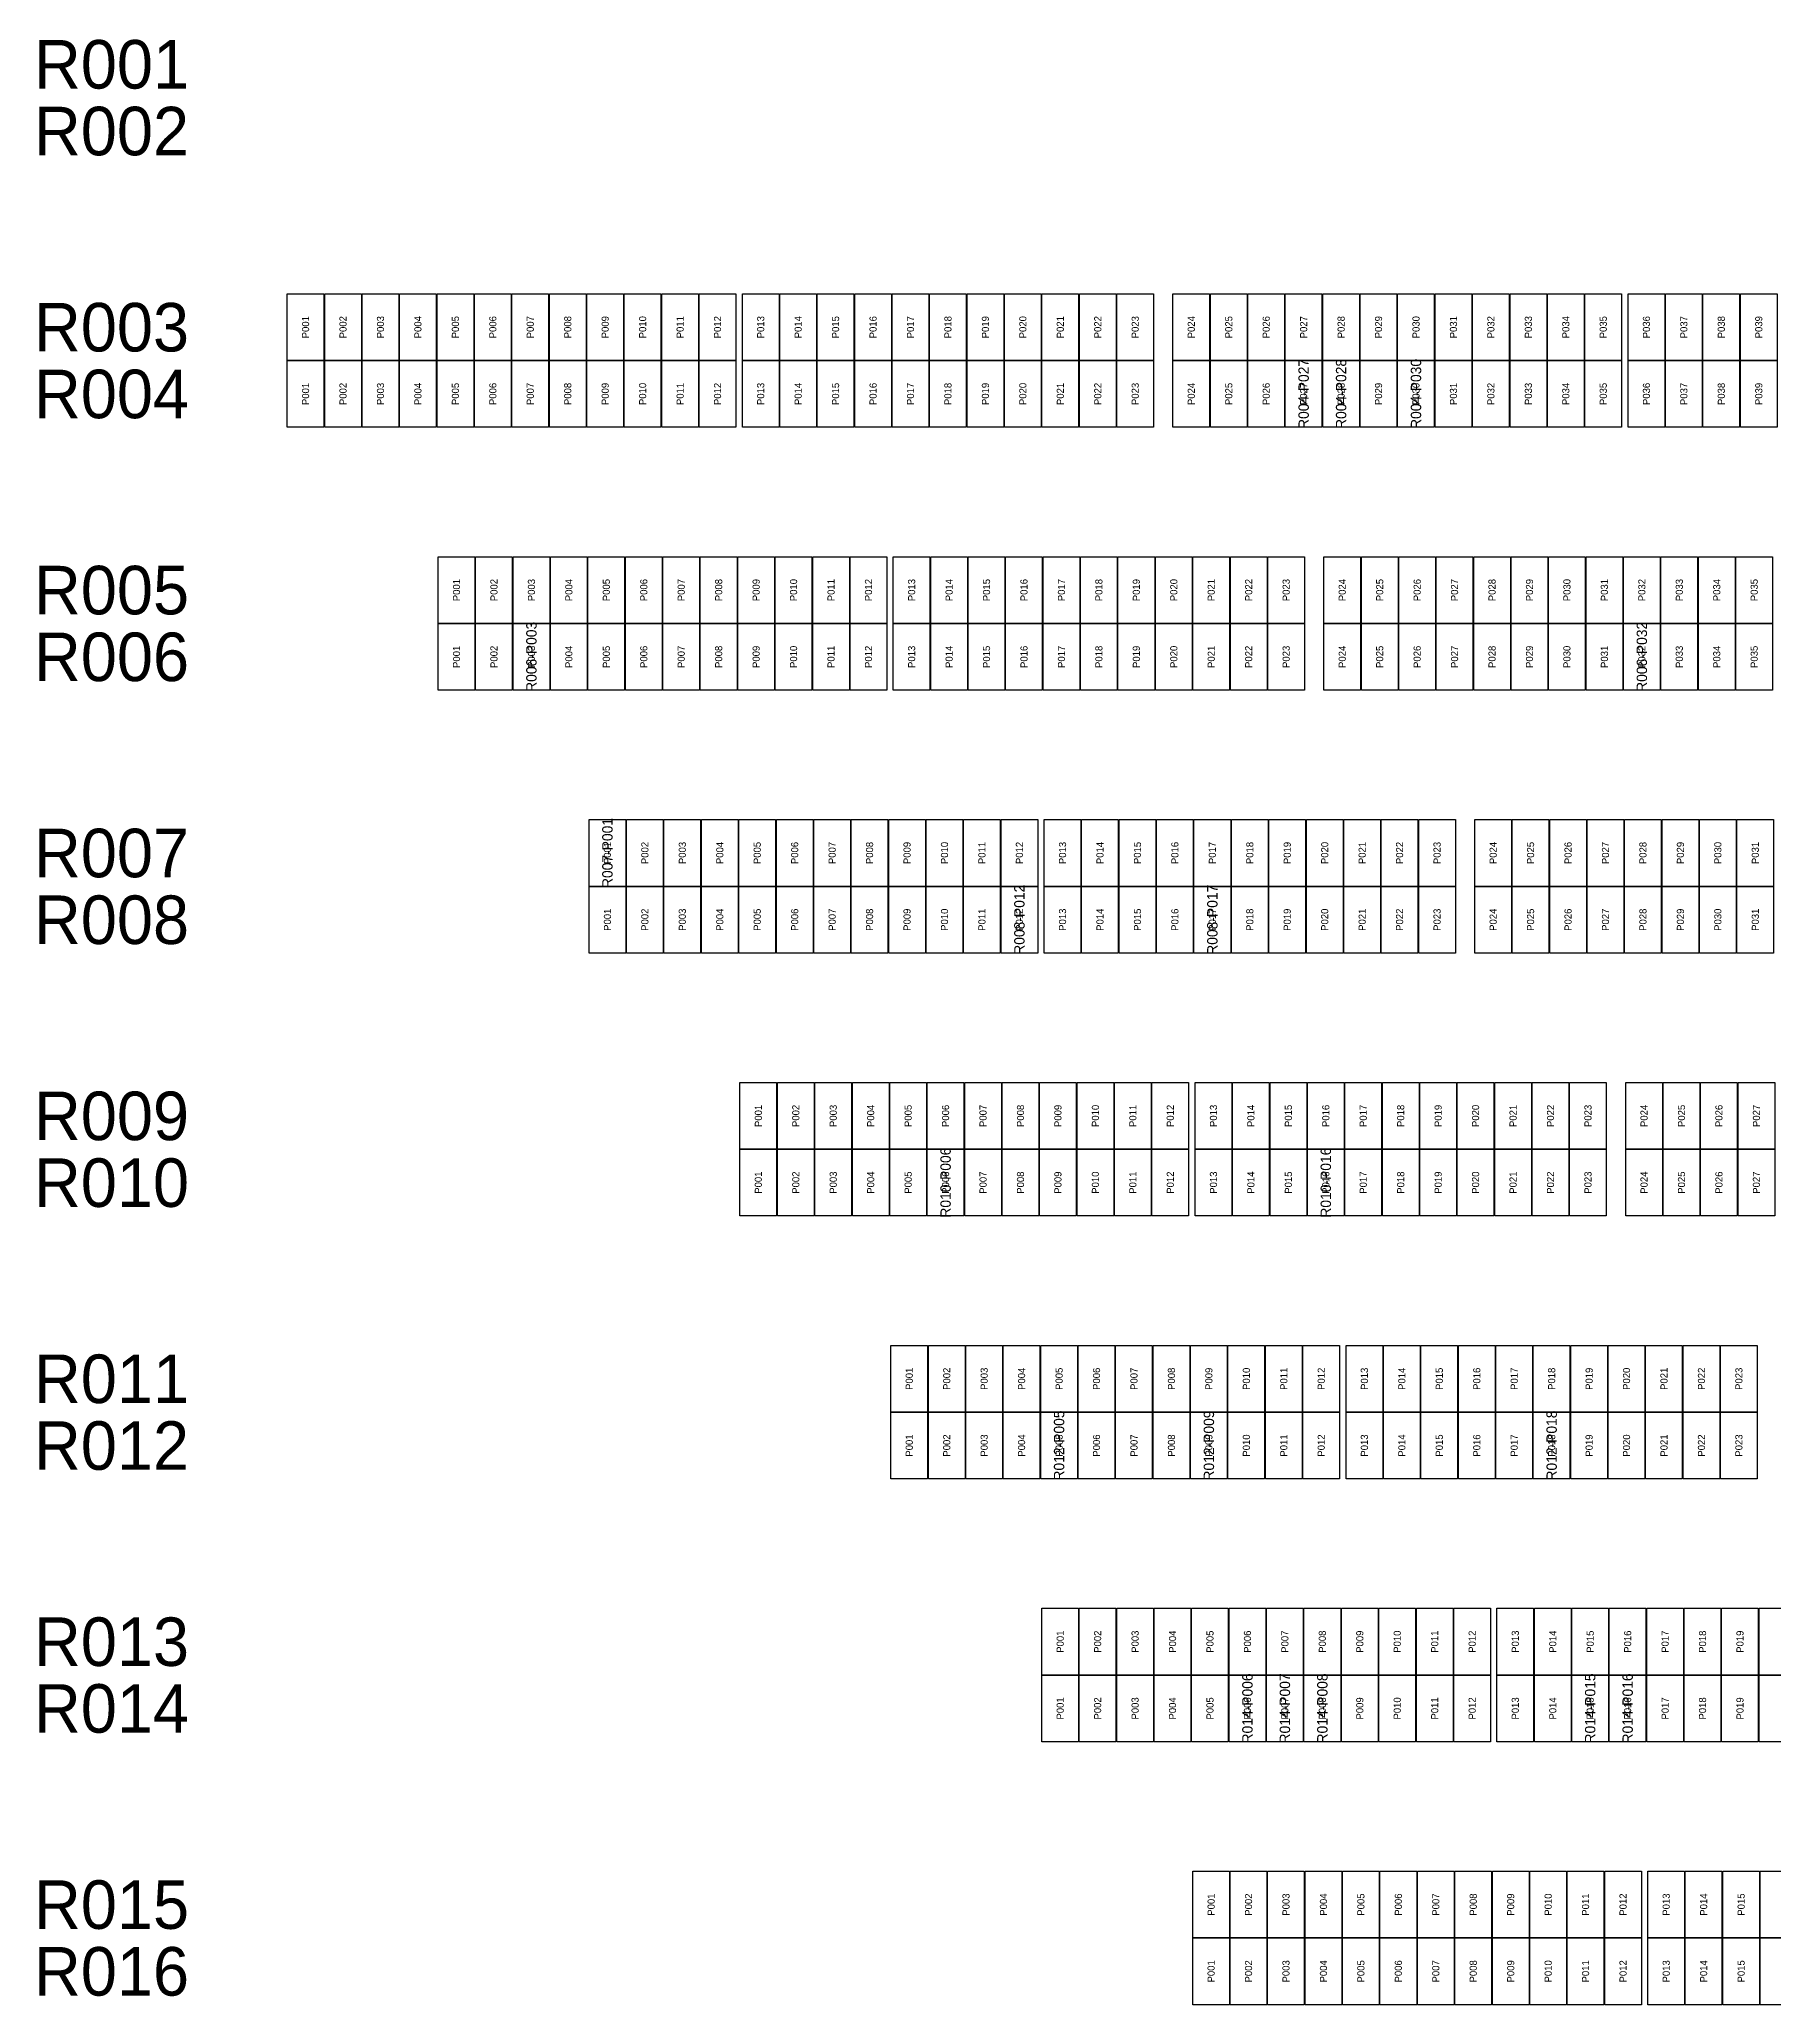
# Model space of a CAD drawing. Extents: x 296295 to 296770, y 651564 to 652121.
# Drawn here: x 296295.2 to 296348.8, y 652059.8 to 652120.6 of the extents above; entities that cross this region are included whole.
import ezdxf
from ezdxf.enums import TextEntityAlignment as Align

# ---------------------------------------------------------------- set-up
doc = ezdxf.new("R2010")
doc.units = 0

msp = doc.modelspace()

# ---------------------------------------------------------------- linework, layer by layer
at = {"layer": 'DEFECTIVE_PANELS'}
for points in [[(296333.717, 652110.622), (296334.851, 652110.622), (296334.851, 652108.559), (296333.717, 652108.559)], [(296334.875, 652110.622), (296336.009, 652110.622), (296336.009, 652108.559), (296334.875, 652108.559)], [(296337.191, 652110.622), (296338.325, 652110.622), (296338.325, 652108.559), (296337.191, 652108.559)], [(296309.84, 652102.496), (296310.974, 652102.496), (296310.974, 652100.433), (296309.84, 652100.433)], [(296344.174, 652102.496), (296345.308, 652102.496), (296345.308, 652100.433), (296344.174, 652100.433)], [(296312.19, 652096.433), (296313.324, 652096.433), (296313.324, 652094.37), (296312.19, 652094.37)], [(296324.928, 652094.37), (296326.062, 652094.37), (296326.062, 652092.307), (296324.928, 652092.307)], [(296330.894, 652094.37), (296332.028, 652094.37), (296332.028, 652092.307), (296330.894, 652092.307)], [(296322.646, 652086.244), (296323.78, 652086.244), (296323.78, 652084.181), (296322.646, 652084.181)], [(296334.402, 652086.244), (296335.536, 652086.244), (296335.536, 652084.181), (296334.402, 652084.181)], [(296326.155, 652078.118), (296327.289, 652078.118), (296327.289, 652076.055), (296326.155, 652076.055)], [(296330.787, 652078.118), (296331.921, 652078.118), (296331.921, 652076.055), (296330.787, 652076.055)], [(296341.385, 652078.118), (296342.519, 652078.118), (296342.519, 652076.055), (296341.385, 652076.055)], [(296331.979, 652069.992), (296333.113, 652069.992), (296333.113, 652067.929), (296331.979, 652067.929)], [(296333.137, 652069.992), (296334.271, 652069.992), (296334.271, 652067.929), (296333.137, 652067.929)], [(296334.295, 652069.992), (296335.429, 652069.992), (296335.429, 652067.929), (296334.295, 652067.929)], [(296342.577, 652069.992), (296343.711, 652069.992), (296343.711, 652067.929), (296342.577, 652067.929)], [(296343.735, 652069.992), (296344.869, 652069.992), (296344.869, 652067.929), (296343.735, 652067.929)]]:
    msp.add_lwpolyline(points, close=True, dxfattribs=at)
at = {"layer": 'PANELS_MASTER'}
for points in [[(296302.857, 652112.685), (296303.991, 652112.685), (296303.991, 652110.622), (296302.857, 652110.622)], [(296304.015, 652112.685), (296305.149, 652112.685), (296305.149, 652110.622), (296304.015, 652110.622)], [(296305.173, 652112.685), (296306.307, 652112.685), (296306.307, 652110.622), (296305.173, 652110.622)], [(296306.331, 652112.685), (296307.465, 652112.685), (296307.465, 652110.622), (296306.331, 652110.622)], [(296307.489, 652112.685), (296308.623, 652112.685), (296308.623, 652110.622), (296307.489, 652110.622)], [(296308.647, 652112.685), (296309.781, 652112.685), (296309.781, 652110.622), (296308.647, 652110.622)], [(296309.805, 652112.685), (296310.939, 652112.685), (296310.939, 652110.622), (296309.805, 652110.622)], [(296310.963, 652112.685), (296312.097, 652112.685), (296312.097, 652110.622), (296310.963, 652110.622)], [(296312.121, 652112.685), (296313.255, 652112.685), (296313.255, 652110.622), (296312.121, 652110.622)], [(296313.279, 652112.685), (296314.413, 652112.685), (296314.413, 652110.622), (296313.279, 652110.622)], [(296314.437, 652112.685), (296315.571, 652112.685), (296315.571, 652110.622), (296314.437, 652110.622)], [(296315.595, 652112.685), (296316.729, 652112.685), (296316.729, 652110.622), (296315.595, 652110.622)], [(296316.929, 652112.685), (296318.063, 652112.685), (296318.063, 652110.622), (296316.929, 652110.622)], [(296318.087, 652112.685), (296319.221, 652112.685), (296319.221, 652110.622), (296318.087, 652110.622)], [(296319.245, 652112.685), (296320.379, 652112.685), (296320.379, 652110.622), (296319.245, 652110.622)], [(296320.403, 652112.685), (296321.537, 652112.685), (296321.537, 652110.622), (296320.403, 652110.622)], [(296321.561, 652112.685), (296322.695, 652112.685), (296322.695, 652110.622), (296321.561, 652110.622)], [(296322.719, 652112.685), (296323.853, 652112.685), (296323.853, 652110.622), (296322.719, 652110.622)], [(296323.877, 652112.685), (296325.011, 652112.685), (296325.011, 652110.622), (296323.877, 652110.622)], [(296325.035, 652112.685), (296326.169, 652112.685), (296326.169, 652110.622), (296325.035, 652110.622)], [(296326.193, 652112.685), (296327.327, 652112.685), (296327.327, 652110.622), (296326.193, 652110.622)], [(296327.351, 652112.685), (296328.485, 652112.685), (296328.485, 652110.622), (296327.351, 652110.622)], [(296328.509, 652112.685), (296329.643, 652112.685), (296329.643, 652110.622), (296328.509, 652110.622)], [(296330.243, 652112.685), (296331.377, 652112.685), (296331.377, 652110.622), (296330.243, 652110.622)], [(296331.401, 652112.685), (296332.535, 652112.685), (296332.535, 652110.622), (296331.401, 652110.622)], [(296332.559, 652112.685), (296333.693, 652112.685), (296333.693, 652110.622), (296332.559, 652110.622)], [(296333.717, 652112.685), (296334.851, 652112.685), (296334.851, 652110.622), (296333.717, 652110.622)], [(296334.875, 652112.685), (296336.009, 652112.685), (296336.009, 652110.622), (296334.875, 652110.622)], [(296336.033, 652112.685), (296337.167, 652112.685), (296337.167, 652110.622), (296336.033, 652110.622)], [(296337.191, 652112.685), (296338.325, 652112.685), (296338.325, 652110.622), (296337.191, 652110.622)], [(296338.349, 652112.685), (296339.483, 652112.685), (296339.483, 652110.622), (296338.349, 652110.622)], [(296339.507, 652112.685), (296340.641, 652112.685), (296340.641, 652110.622), (296339.507, 652110.622)], [(296340.665, 652112.685), (296341.799, 652112.685), (296341.799, 652110.622), (296340.665, 652110.622)], [(296341.823, 652112.685), (296342.957, 652112.685), (296342.957, 652110.622), (296341.823, 652110.622)], [(296342.981, 652112.685), (296344.115, 652112.685), (296344.115, 652110.622), (296342.981, 652110.622)], [(296344.315, 652112.685), (296345.449, 652112.685), (296345.449, 652110.622), (296344.315, 652110.622)], [(296345.473, 652112.685), (296346.607, 652112.685), (296346.607, 652110.622), (296345.473, 652110.622)], [(296346.631, 652112.685), (296347.765, 652112.685), (296347.765, 652110.622), (296346.631, 652110.622)], [(296347.789, 652112.685), (296348.923, 652112.685), (296348.923, 652110.622), (296347.789, 652110.622)], [(296302.857, 652110.622), (296303.991, 652110.622), (296303.991, 652108.559), (296302.857, 652108.559)], [(296304.015, 652110.622), (296305.149, 652110.622), (296305.149, 652108.559), (296304.015, 652108.559)], [(296305.173, 652110.622), (296306.307, 652110.622), (296306.307, 652108.559), (296305.173, 652108.559)], [(296306.331, 652110.622), (296307.465, 652110.622), (296307.465, 652108.559), (296306.331, 652108.559)], [(296307.489, 652110.622), (296308.623, 652110.622), (296308.623, 652108.559), (296307.489, 652108.559)], [(296308.647, 652110.622), (296309.781, 652110.622), (296309.781, 652108.559), (296308.647, 652108.559)], [(296309.805, 652110.622), (296310.939, 652110.622), (296310.939, 652108.559), (296309.805, 652108.559)], [(296310.963, 652110.622), (296312.097, 652110.622), (296312.097, 652108.559), (296310.963, 652108.559)], [(296312.121, 652110.622), (296313.255, 652110.622), (296313.255, 652108.559), (296312.121, 652108.559)], [(296313.279, 652110.622), (296314.413, 652110.622), (296314.413, 652108.559), (296313.279, 652108.559)], [(296314.437, 652110.622), (296315.571, 652110.622), (296315.571, 652108.559), (296314.437, 652108.559)], [(296315.595, 652110.622), (296316.729, 652110.622), (296316.729, 652108.559), (296315.595, 652108.559)], [(296316.929, 652110.622), (296318.063, 652110.622), (296318.063, 652108.559), (296316.929, 652108.559)], [(296318.087, 652110.622), (296319.221, 652110.622), (296319.221, 652108.559), (296318.087, 652108.559)], [(296319.245, 652110.622), (296320.379, 652110.622), (296320.379, 652108.559), (296319.245, 652108.559)], [(296320.403, 652110.622), (296321.537, 652110.622), (296321.537, 652108.559), (296320.403, 652108.559)], [(296321.561, 652110.622), (296322.695, 652110.622), (296322.695, 652108.559), (296321.561, 652108.559)], [(296322.719, 652110.622), (296323.853, 652110.622), (296323.853, 652108.559), (296322.719, 652108.559)], [(296323.877, 652110.622), (296325.011, 652110.622), (296325.011, 652108.559), (296323.877, 652108.559)], [(296325.035, 652110.622), (296326.169, 652110.622), (296326.169, 652108.559), (296325.035, 652108.559)], [(296326.193, 652110.622), (296327.327, 652110.622), (296327.327, 652108.559), (296326.193, 652108.559)], [(296327.351, 652110.622), (296328.485, 652110.622), (296328.485, 652108.559), (296327.351, 652108.559)], [(296328.509, 652110.622), (296329.643, 652110.622), (296329.643, 652108.559), (296328.509, 652108.559)], [(296330.243, 652110.622), (296331.377, 652110.622), (296331.377, 652108.559), (296330.243, 652108.559)], [(296331.401, 652110.622), (296332.535, 652110.622), (296332.535, 652108.559), (296331.401, 652108.559)], [(296332.559, 652110.622), (296333.693, 652110.622), (296333.693, 652108.559), (296332.559, 652108.559)], [(296336.033, 652110.622), (296337.167, 652110.622), (296337.167, 652108.559), (296336.033, 652108.559)], [(296338.349, 652110.622), (296339.483, 652110.622), (296339.483, 652108.559), (296338.349, 652108.559)], [(296339.507, 652110.622), (296340.641, 652110.622), (296340.641, 652108.559), (296339.507, 652108.559)], [(296340.665, 652110.622), (296341.799, 652110.622), (296341.799, 652108.559), (296340.665, 652108.559)], [(296341.823, 652110.622), (296342.957, 652110.622), (296342.957, 652108.559), (296341.823, 652108.559)], [(296342.981, 652110.622), (296344.115, 652110.622), (296344.115, 652108.559), (296342.981, 652108.559)], [(296344.315, 652110.622), (296345.449, 652110.622), (296345.449, 652108.559), (296344.315, 652108.559)], [(296345.473, 652110.622), (296346.607, 652110.622), (296346.607, 652108.559), (296345.473, 652108.559)], [(296346.631, 652110.622), (296347.765, 652110.622), (296347.765, 652108.559), (296346.631, 652108.559)], [(296347.789, 652110.622), (296348.923, 652110.622), (296348.923, 652108.559), (296347.789, 652108.559)], [(296307.524, 652104.559), (296308.658, 652104.559), (296308.658, 652102.496), (296307.524, 652102.496)], [(296308.682, 652104.559), (296309.816, 652104.559), (296309.816, 652102.496), (296308.682, 652102.496)], [(296309.84, 652104.559), (296310.974, 652104.559), (296310.974, 652102.496), (296309.84, 652102.496)], [(296310.998, 652104.559), (296312.132, 652104.559), (296312.132, 652102.496), (296310.998, 652102.496)], [(296312.156, 652104.559), (296313.29, 652104.559), (296313.29, 652102.496), (296312.156, 652102.496)], [(296313.314, 652104.559), (296314.448, 652104.559), (296314.448, 652102.496), (296313.314, 652102.496)], [(296314.472, 652104.559), (296315.606, 652104.559), (296315.606, 652102.496), (296314.472, 652102.496)], [(296315.63, 652104.559), (296316.764, 652104.559), (296316.764, 652102.496), (296315.63, 652102.496)], [(296316.788, 652104.559), (296317.922, 652104.559), (296317.922, 652102.496), (296316.788, 652102.496)], [(296317.946, 652104.559), (296319.08, 652104.559), (296319.08, 652102.496), (296317.946, 652102.496)], [(296319.104, 652104.559), (296320.238, 652104.559), (296320.238, 652102.496), (296319.104, 652102.496)], [(296320.262, 652104.559), (296321.396, 652104.559), (296321.396, 652102.496), (296320.262, 652102.496)], [(296321.596, 652104.559), (296322.73, 652104.559), (296322.73, 652102.496), (296321.596, 652102.496)], [(296322.754, 652104.559), (296323.888, 652104.559), (296323.888, 652102.496), (296322.754, 652102.496)], [(296323.912, 652104.559), (296325.046, 652104.559), (296325.046, 652102.496), (296323.912, 652102.496)], [(296325.07, 652104.559), (296326.204, 652104.559), (296326.204, 652102.496), (296325.07, 652102.496)], [(296326.228, 652104.559), (296327.362, 652104.559), (296327.362, 652102.496), (296326.228, 652102.496)], [(296327.386, 652104.559), (296328.52, 652104.559), (296328.52, 652102.496), (296327.386, 652102.496)], [(296328.544, 652104.559), (296329.678, 652104.559), (296329.678, 652102.496), (296328.544, 652102.496)], [(296329.702, 652104.559), (296330.836, 652104.559), (296330.836, 652102.496), (296329.702, 652102.496)], [(296330.86, 652104.559), (296331.994, 652104.559), (296331.994, 652102.496), (296330.86, 652102.496)], [(296332.018, 652104.559), (296333.152, 652104.559), (296333.152, 652102.496), (296332.018, 652102.496)], [(296333.176, 652104.559), (296334.31, 652104.559), (296334.31, 652102.496), (296333.176, 652102.496)], [(296334.91, 652104.559), (296336.044, 652104.559), (296336.044, 652102.496), (296334.91, 652102.496)], [(296336.068, 652104.559), (296337.202, 652104.559), (296337.202, 652102.496), (296336.068, 652102.496)], [(296337.226, 652104.559), (296338.36, 652104.559), (296338.36, 652102.496), (296337.226, 652102.496)], [(296338.384, 652104.559), (296339.518, 652104.559), (296339.518, 652102.496), (296338.384, 652102.496)], [(296339.542, 652104.559), (296340.676, 652104.559), (296340.676, 652102.496), (296339.542, 652102.496)], [(296340.7, 652104.559), (296341.834, 652104.559), (296341.834, 652102.496), (296340.7, 652102.496)], [(296341.858, 652104.559), (296342.992, 652104.559), (296342.992, 652102.496), (296341.858, 652102.496)], [(296343.016, 652104.559), (296344.15, 652104.559), (296344.15, 652102.496), (296343.016, 652102.496)], [(296344.174, 652104.559), (296345.308, 652104.559), (296345.308, 652102.496), (296344.174, 652102.496)], [(296345.332, 652104.559), (296346.466, 652104.559), (296346.466, 652102.496), (296345.332, 652102.496)], [(296346.49, 652104.559), (296347.624, 652104.559), (296347.624, 652102.496), (296346.49, 652102.496)], [(296347.648, 652104.559), (296348.782, 652104.559), (296348.782, 652102.496), (296347.648, 652102.496)], [(296307.524, 652102.496), (296308.658, 652102.496), (296308.658, 652100.433), (296307.524, 652100.433)], [(296308.682, 652102.496), (296309.816, 652102.496), (296309.816, 652100.433), (296308.682, 652100.433)], [(296310.998, 652102.496), (296312.132, 652102.496), (296312.132, 652100.433), (296310.998, 652100.433)], [(296312.156, 652102.496), (296313.29, 652102.496), (296313.29, 652100.433), (296312.156, 652100.433)], [(296313.314, 652102.496), (296314.448, 652102.496), (296314.448, 652100.433), (296313.314, 652100.433)], [(296314.472, 652102.496), (296315.606, 652102.496), (296315.606, 652100.433), (296314.472, 652100.433)], [(296315.63, 652102.496), (296316.764, 652102.496), (296316.764, 652100.433), (296315.63, 652100.433)], [(296316.788, 652102.496), (296317.922, 652102.496), (296317.922, 652100.433), (296316.788, 652100.433)], [(296317.946, 652102.496), (296319.08, 652102.496), (296319.08, 652100.433), (296317.946, 652100.433)], [(296319.104, 652102.496), (296320.238, 652102.496), (296320.238, 652100.433), (296319.104, 652100.433)], [(296320.262, 652102.496), (296321.396, 652102.496), (296321.396, 652100.433), (296320.262, 652100.433)], [(296321.596, 652102.496), (296322.73, 652102.496), (296322.73, 652100.433), (296321.596, 652100.433)], [(296322.754, 652102.496), (296323.888, 652102.496), (296323.888, 652100.433), (296322.754, 652100.433)], [(296323.912, 652102.496), (296325.046, 652102.496), (296325.046, 652100.433), (296323.912, 652100.433)], [(296325.07, 652102.496), (296326.204, 652102.496), (296326.204, 652100.433), (296325.07, 652100.433)], [(296326.228, 652102.496), (296327.362, 652102.496), (296327.362, 652100.433), (296326.228, 652100.433)], [(296327.386, 652102.496), (296328.52, 652102.496), (296328.52, 652100.433), (296327.386, 652100.433)], [(296328.544, 652102.496), (296329.678, 652102.496), (296329.678, 652100.433), (296328.544, 652100.433)], [(296329.702, 652102.496), (296330.836, 652102.496), (296330.836, 652100.433), (296329.702, 652100.433)], [(296330.86, 652102.496), (296331.994, 652102.496), (296331.994, 652100.433), (296330.86, 652100.433)], [(296332.018, 652102.496), (296333.152, 652102.496), (296333.152, 652100.433), (296332.018, 652100.433)], [(296333.176, 652102.496), (296334.31, 652102.496), (296334.31, 652100.433), (296333.176, 652100.433)], [(296334.91, 652102.496), (296336.044, 652102.496), (296336.044, 652100.433), (296334.91, 652100.433)], [(296336.068, 652102.496), (296337.202, 652102.496), (296337.202, 652100.433), (296336.068, 652100.433)], [(296337.226, 652102.496), (296338.36, 652102.496), (296338.36, 652100.433), (296337.226, 652100.433)], [(296338.384, 652102.496), (296339.518, 652102.496), (296339.518, 652100.433), (296338.384, 652100.433)], [(296339.542, 652102.496), (296340.676, 652102.496), (296340.676, 652100.433), (296339.542, 652100.433)], [(296340.7, 652102.496), (296341.834, 652102.496), (296341.834, 652100.433), (296340.7, 652100.433)], [(296341.858, 652102.496), (296342.992, 652102.496), (296342.992, 652100.433), (296341.858, 652100.433)], [(296343.016, 652102.496), (296344.15, 652102.496), (296344.15, 652100.433), (296343.016, 652100.433)], [(296345.332, 652102.496), (296346.466, 652102.496), (296346.466, 652100.433), (296345.332, 652100.433)], [(296346.49, 652102.496), (296347.624, 652102.496), (296347.624, 652100.433), (296346.49, 652100.433)], [(296347.648, 652102.496), (296348.782, 652102.496), (296348.782, 652100.433), (296347.648, 652100.433)], [(296313.348, 652096.433), (296314.482, 652096.433), (296314.482, 652094.37), (296313.348, 652094.37)], [(296314.506, 652096.433), (296315.64, 652096.433), (296315.64, 652094.37), (296314.506, 652094.37)], [(296315.664, 652096.433), (296316.798, 652096.433), (296316.798, 652094.37), (296315.664, 652094.37)], [(296316.822, 652096.433), (296317.956, 652096.433), (296317.956, 652094.37), (296316.822, 652094.37)], [(296317.98, 652096.433), (296319.114, 652096.433), (296319.114, 652094.37), (296317.98, 652094.37)], [(296319.138, 652096.433), (296320.272, 652096.433), (296320.272, 652094.37), (296319.138, 652094.37)], [(296320.296, 652096.433), (296321.43, 652096.433), (296321.43, 652094.37), (296320.296, 652094.37)], [(296321.454, 652096.433), (296322.588, 652096.433), (296322.588, 652094.37), (296321.454, 652094.37)], [(296322.612, 652096.433), (296323.746, 652096.433), (296323.746, 652094.37), (296322.612, 652094.37)], [(296323.77, 652096.433), (296324.904, 652096.433), (296324.904, 652094.37), (296323.77, 652094.37)], [(296324.928, 652096.433), (296326.062, 652096.433), (296326.062, 652094.37), (296324.928, 652094.37)], [(296326.262, 652096.433), (296327.396, 652096.433), (296327.396, 652094.37), (296326.262, 652094.37)], [(296327.42, 652096.433), (296328.554, 652096.433), (296328.554, 652094.37), (296327.42, 652094.37)], [(296328.578, 652096.433), (296329.712, 652096.433), (296329.712, 652094.37), (296328.578, 652094.37)], [(296329.736, 652096.433), (296330.87, 652096.433), (296330.87, 652094.37), (296329.736, 652094.37)], [(296330.894, 652096.433), (296332.028, 652096.433), (296332.028, 652094.37), (296330.894, 652094.37)], [(296332.052, 652096.433), (296333.186, 652096.433), (296333.186, 652094.37), (296332.052, 652094.37)], [(296333.21, 652096.433), (296334.344, 652096.433), (296334.344, 652094.37), (296333.21, 652094.37)], [(296334.368, 652096.433), (296335.502, 652096.433), (296335.502, 652094.37), (296334.368, 652094.37)], [(296335.526, 652096.433), (296336.66, 652096.433), (296336.66, 652094.37), (296335.526, 652094.37)], [(296336.684, 652096.433), (296337.818, 652096.433), (296337.818, 652094.37), (296336.684, 652094.37)], [(296337.842, 652096.433), (296338.976, 652096.433), (296338.976, 652094.37), (296337.842, 652094.37)], [(296339.576, 652096.433), (296340.71, 652096.433), (296340.71, 652094.37), (296339.576, 652094.37)], [(296340.734, 652096.433), (296341.868, 652096.433), (296341.868, 652094.37), (296340.734, 652094.37)], [(296341.892, 652096.433), (296343.026, 652096.433), (296343.026, 652094.37), (296341.892, 652094.37)], [(296343.05, 652096.433), (296344.184, 652096.433), (296344.184, 652094.37), (296343.05, 652094.37)], [(296344.208, 652096.433), (296345.342, 652096.433), (296345.342, 652094.37), (296344.208, 652094.37)], [(296345.366, 652096.433), (296346.5, 652096.433), (296346.5, 652094.37), (296345.366, 652094.37)], [(296346.524, 652096.433), (296347.658, 652096.433), (296347.658, 652094.37), (296346.524, 652094.37)], [(296347.682, 652096.433), (296348.816, 652096.433), (296348.816, 652094.37), (296347.682, 652094.37)], [(296312.19, 652094.37), (296313.324, 652094.37), (296313.324, 652092.307), (296312.19, 652092.307)], [(296313.348, 652094.37), (296314.482, 652094.37), (296314.482, 652092.307), (296313.348, 652092.307)], [(296314.506, 652094.37), (296315.64, 652094.37), (296315.64, 652092.307), (296314.506, 652092.307)], [(296315.664, 652094.37), (296316.798, 652094.37), (296316.798, 652092.307), (296315.664, 652092.307)], [(296316.822, 652094.37), (296317.956, 652094.37), (296317.956, 652092.307), (296316.822, 652092.307)], [(296317.98, 652094.37), (296319.114, 652094.37), (296319.114, 652092.307), (296317.98, 652092.307)], [(296319.138, 652094.37), (296320.272, 652094.37), (296320.272, 652092.307), (296319.138, 652092.307)], [(296320.296, 652094.37), (296321.43, 652094.37), (296321.43, 652092.307), (296320.296, 652092.307)], [(296321.454, 652094.37), (296322.588, 652094.37), (296322.588, 652092.307), (296321.454, 652092.307)], [(296322.612, 652094.37), (296323.746, 652094.37), (296323.746, 652092.307), (296322.612, 652092.307)], [(296323.77, 652094.37), (296324.904, 652094.37), (296324.904, 652092.307), (296323.77, 652092.307)], [(296326.262, 652094.37), (296327.396, 652094.37), (296327.396, 652092.307), (296326.262, 652092.307)], [(296327.42, 652094.37), (296328.554, 652094.37), (296328.554, 652092.307), (296327.42, 652092.307)], [(296328.578, 652094.37), (296329.712, 652094.37), (296329.712, 652092.307), (296328.578, 652092.307)], [(296329.736, 652094.37), (296330.87, 652094.37), (296330.87, 652092.307), (296329.736, 652092.307)], [(296332.052, 652094.37), (296333.186, 652094.37), (296333.186, 652092.307), (296332.052, 652092.307)], [(296333.21, 652094.37), (296334.344, 652094.37), (296334.344, 652092.307), (296333.21, 652092.307)], [(296334.368, 652094.37), (296335.502, 652094.37), (296335.502, 652092.307), (296334.368, 652092.307)], [(296335.526, 652094.37), (296336.66, 652094.37), (296336.66, 652092.307), (296335.526, 652092.307)], [(296336.684, 652094.37), (296337.818, 652094.37), (296337.818, 652092.307), (296336.684, 652092.307)], [(296337.842, 652094.37), (296338.976, 652094.37), (296338.976, 652092.307), (296337.842, 652092.307)], [(296339.576, 652094.37), (296340.71, 652094.37), (296340.71, 652092.307), (296339.576, 652092.307)], [(296340.734, 652094.37), (296341.868, 652094.37), (296341.868, 652092.307), (296340.734, 652092.307)], [(296341.892, 652094.37), (296343.026, 652094.37), (296343.026, 652092.307), (296341.892, 652092.307)], [(296343.05, 652094.37), (296344.184, 652094.37), (296344.184, 652092.307), (296343.05, 652092.307)], [(296344.208, 652094.37), (296345.342, 652094.37), (296345.342, 652092.307), (296344.208, 652092.307)], [(296345.366, 652094.37), (296346.5, 652094.37), (296346.5, 652092.307), (296345.366, 652092.307)], [(296346.524, 652094.37), (296347.658, 652094.37), (296347.658, 652092.307), (296346.524, 652092.307)], [(296347.682, 652094.37), (296348.816, 652094.37), (296348.816, 652092.307), (296347.682, 652092.307)], [(296316.856, 652088.307), (296317.99, 652088.307), (296317.99, 652086.244), (296316.856, 652086.244)], [(296318.014, 652088.307), (296319.148, 652088.307), (296319.148, 652086.244), (296318.014, 652086.244)], [(296319.172, 652088.307), (296320.306, 652088.307), (296320.306, 652086.244), (296319.172, 652086.244)], [(296320.33, 652088.307), (296321.464, 652088.307), (296321.464, 652086.244), (296320.33, 652086.244)], [(296321.488, 652088.307), (296322.622, 652088.307), (296322.622, 652086.244), (296321.488, 652086.244)], [(296322.646, 652088.307), (296323.78, 652088.307), (296323.78, 652086.244), (296322.646, 652086.244)], [(296323.804, 652088.307), (296324.938, 652088.307), (296324.938, 652086.244), (296323.804, 652086.244)], [(296324.962, 652088.307), (296326.096, 652088.307), (296326.096, 652086.244), (296324.962, 652086.244)], [(296326.12, 652088.307), (296327.254, 652088.307), (296327.254, 652086.244), (296326.12, 652086.244)], [(296327.278, 652088.307), (296328.412, 652088.307), (296328.412, 652086.244), (296327.278, 652086.244)], [(296328.436, 652088.307), (296329.57, 652088.307), (296329.57, 652086.244), (296328.436, 652086.244)], [(296329.594, 652088.307), (296330.728, 652088.307), (296330.728, 652086.244), (296329.594, 652086.244)], [(296330.928, 652088.307), (296332.062, 652088.307), (296332.062, 652086.244), (296330.928, 652086.244)], [(296332.086, 652088.307), (296333.22, 652088.307), (296333.22, 652086.244), (296332.086, 652086.244)], [(296333.244, 652088.307), (296334.378, 652088.307), (296334.378, 652086.244), (296333.244, 652086.244)], [(296334.402, 652088.307), (296335.536, 652088.307), (296335.536, 652086.244), (296334.402, 652086.244)], [(296335.56, 652088.307), (296336.694, 652088.307), (296336.694, 652086.244), (296335.56, 652086.244)], [(296336.718, 652088.307), (296337.852, 652088.307), (296337.852, 652086.244), (296336.718, 652086.244)], [(296337.876, 652088.307), (296339.01, 652088.307), (296339.01, 652086.244), (296337.876, 652086.244)], [(296339.034, 652088.307), (296340.168, 652088.307), (296340.168, 652086.244), (296339.034, 652086.244)], [(296340.192, 652088.307), (296341.326, 652088.307), (296341.326, 652086.244), (296340.192, 652086.244)], [(296341.35, 652088.307), (296342.484, 652088.307), (296342.484, 652086.244), (296341.35, 652086.244)], [(296342.508, 652088.307), (296343.642, 652088.307), (296343.642, 652086.244), (296342.508, 652086.244)], [(296344.242, 652088.307), (296345.376, 652088.307), (296345.376, 652086.244), (296344.242, 652086.244)], [(296345.4, 652088.307), (296346.534, 652088.307), (296346.534, 652086.244), (296345.4, 652086.244)], [(296346.558, 652088.307), (296347.692, 652088.307), (296347.692, 652086.244), (296346.558, 652086.244)], [(296347.716, 652088.307), (296348.85, 652088.307), (296348.85, 652086.244), (296347.716, 652086.244)], [(296316.856, 652086.244), (296317.99, 652086.244), (296317.99, 652084.181), (296316.856, 652084.181)], [(296318.014, 652086.244), (296319.148, 652086.244), (296319.148, 652084.181), (296318.014, 652084.181)], [(296319.172, 652086.244), (296320.306, 652086.244), (296320.306, 652084.181), (296319.172, 652084.181)], [(296320.33, 652086.244), (296321.464, 652086.244), (296321.464, 652084.181), (296320.33, 652084.181)], [(296321.488, 652086.244), (296322.622, 652086.244), (296322.622, 652084.181), (296321.488, 652084.181)], [(296323.804, 652086.244), (296324.938, 652086.244), (296324.938, 652084.181), (296323.804, 652084.181)], [(296324.962, 652086.244), (296326.096, 652086.244), (296326.096, 652084.181), (296324.962, 652084.181)], [(296326.12, 652086.244), (296327.254, 652086.244), (296327.254, 652084.181), (296326.12, 652084.181)], [(296327.278, 652086.244), (296328.412, 652086.244), (296328.412, 652084.181), (296327.278, 652084.181)], [(296328.436, 652086.244), (296329.57, 652086.244), (296329.57, 652084.181), (296328.436, 652084.181)], [(296329.594, 652086.244), (296330.728, 652086.244), (296330.728, 652084.181), (296329.594, 652084.181)], [(296330.928, 652086.244), (296332.062, 652086.244), (296332.062, 652084.181), (296330.928, 652084.181)], [(296332.086, 652086.244), (296333.22, 652086.244), (296333.22, 652084.181), (296332.086, 652084.181)], [(296333.244, 652086.244), (296334.378, 652086.244), (296334.378, 652084.181), (296333.244, 652084.181)], [(296335.56, 652086.244), (296336.694, 652086.244), (296336.694, 652084.181), (296335.56, 652084.181)], [(296336.718, 652086.244), (296337.852, 652086.244), (296337.852, 652084.181), (296336.718, 652084.181)], [(296337.876, 652086.244), (296339.01, 652086.244), (296339.01, 652084.181), (296337.876, 652084.181)], [(296339.034, 652086.244), (296340.168, 652086.244), (296340.168, 652084.181), (296339.034, 652084.181)], [(296340.192, 652086.244), (296341.326, 652086.244), (296341.326, 652084.181), (296340.192, 652084.181)], [(296341.35, 652086.244), (296342.484, 652086.244), (296342.484, 652084.181), (296341.35, 652084.181)], [(296342.508, 652086.244), (296343.642, 652086.244), (296343.642, 652084.181), (296342.508, 652084.181)], [(296344.242, 652086.244), (296345.376, 652086.244), (296345.376, 652084.181), (296344.242, 652084.181)], [(296345.4, 652086.244), (296346.534, 652086.244), (296346.534, 652084.181), (296345.4, 652084.181)], [(296346.558, 652086.244), (296347.692, 652086.244), (296347.692, 652084.181), (296346.558, 652084.181)], [(296347.716, 652086.244), (296348.85, 652086.244), (296348.85, 652084.181), (296347.716, 652084.181)], [(296321.523, 652080.181), (296322.657, 652080.181), (296322.657, 652078.118), (296321.523, 652078.118)], [(296322.681, 652080.181), (296323.815, 652080.181), (296323.815, 652078.118), (296322.681, 652078.118)], [(296323.839, 652080.181), (296324.973, 652080.181), (296324.973, 652078.118), (296323.839, 652078.118)], [(296324.997, 652080.181), (296326.131, 652080.181), (296326.131, 652078.118), (296324.997, 652078.118)], [(296326.155, 652080.181), (296327.289, 652080.181), (296327.289, 652078.118), (296326.155, 652078.118)], [(296327.313, 652080.181), (296328.447, 652080.181), (296328.447, 652078.118), (296327.313, 652078.118)], [(296328.471, 652080.181), (296329.605, 652080.181), (296329.605, 652078.118), (296328.471, 652078.118)], [(296329.629, 652080.181), (296330.763, 652080.181), (296330.763, 652078.118), (296329.629, 652078.118)], [(296330.787, 652080.181), (296331.921, 652080.181), (296331.921, 652078.118), (296330.787, 652078.118)], [(296331.945, 652080.181), (296333.079, 652080.181), (296333.079, 652078.118), (296331.945, 652078.118)], [(296333.103, 652080.181), (296334.237, 652080.181), (296334.237, 652078.118), (296333.103, 652078.118)], [(296334.261, 652080.181), (296335.395, 652080.181), (296335.395, 652078.118), (296334.261, 652078.118)], [(296335.595, 652080.181), (296336.729, 652080.181), (296336.729, 652078.118), (296335.595, 652078.118)], [(296336.753, 652080.181), (296337.887, 652080.181), (296337.887, 652078.118), (296336.753, 652078.118)], [(296337.911, 652080.181), (296339.045, 652080.181), (296339.045, 652078.118), (296337.911, 652078.118)], [(296339.069, 652080.181), (296340.203, 652080.181), (296340.203, 652078.118), (296339.069, 652078.118)], [(296340.227, 652080.181), (296341.361, 652080.181), (296341.361, 652078.118), (296340.227, 652078.118)], [(296341.385, 652080.181), (296342.519, 652080.181), (296342.519, 652078.118), (296341.385, 652078.118)], [(296342.543, 652080.181), (296343.677, 652080.181), (296343.677, 652078.118), (296342.543, 652078.118)], [(296343.701, 652080.181), (296344.835, 652080.181), (296344.835, 652078.118), (296343.701, 652078.118)], [(296344.859, 652080.181), (296345.993, 652080.181), (296345.993, 652078.118), (296344.859, 652078.118)], [(296346.017, 652080.181), (296347.151, 652080.181), (296347.151, 652078.118), (296346.017, 652078.118)], [(296347.175, 652080.181), (296348.309, 652080.181), (296348.309, 652078.118), (296347.175, 652078.118)], [(296321.523, 652078.118), (296322.657, 652078.118), (296322.657, 652076.055), (296321.523, 652076.055)], [(296322.681, 652078.118), (296323.815, 652078.118), (296323.815, 652076.055), (296322.681, 652076.055)], [(296323.839, 652078.118), (296324.973, 652078.118), (296324.973, 652076.055), (296323.839, 652076.055)], [(296324.997, 652078.118), (296326.131, 652078.118), (296326.131, 652076.055), (296324.997, 652076.055)], [(296327.313, 652078.118), (296328.447, 652078.118), (296328.447, 652076.055), (296327.313, 652076.055)], [(296328.471, 652078.118), (296329.605, 652078.118), (296329.605, 652076.055), (296328.471, 652076.055)], [(296329.629, 652078.118), (296330.763, 652078.118), (296330.763, 652076.055), (296329.629, 652076.055)], [(296331.945, 652078.118), (296333.079, 652078.118), (296333.079, 652076.055), (296331.945, 652076.055)], [(296333.103, 652078.118), (296334.237, 652078.118), (296334.237, 652076.055), (296333.103, 652076.055)], [(296334.261, 652078.118), (296335.395, 652078.118), (296335.395, 652076.055), (296334.261, 652076.055)], [(296335.595, 652078.118), (296336.729, 652078.118), (296336.729, 652076.055), (296335.595, 652076.055)], [(296336.753, 652078.118), (296337.887, 652078.118), (296337.887, 652076.055), (296336.753, 652076.055)], [(296337.911, 652078.118), (296339.045, 652078.118), (296339.045, 652076.055), (296337.911, 652076.055)], [(296339.069, 652078.118), (296340.203, 652078.118), (296340.203, 652076.055), (296339.069, 652076.055)], [(296340.227, 652078.118), (296341.361, 652078.118), (296341.361, 652076.055), (296340.227, 652076.055)], [(296342.543, 652078.118), (296343.677, 652078.118), (296343.677, 652076.055), (296342.543, 652076.055)], [(296343.701, 652078.118), (296344.835, 652078.118), (296344.835, 652076.055), (296343.701, 652076.055)], [(296344.859, 652078.118), (296345.993, 652078.118), (296345.993, 652076.055), (296344.859, 652076.055)], [(296346.017, 652078.118), (296347.151, 652078.118), (296347.151, 652076.055), (296346.017, 652076.055)], [(296347.175, 652078.118), (296348.309, 652078.118), (296348.309, 652076.055), (296347.175, 652076.055)], [(296326.189, 652072.055), (296327.323, 652072.055), (296327.323, 652069.992), (296326.189, 652069.992)], [(296327.347, 652072.055), (296328.481, 652072.055), (296328.481, 652069.992), (296327.347, 652069.992)], [(296328.505, 652072.055), (296329.639, 652072.055), (296329.639, 652069.992), (296328.505, 652069.992)], [(296329.663, 652072.055), (296330.797, 652072.055), (296330.797, 652069.992), (296329.663, 652069.992)], [(296330.821, 652072.055), (296331.955, 652072.055), (296331.955, 652069.992), (296330.821, 652069.992)], [(296331.979, 652072.055), (296333.113, 652072.055), (296333.113, 652069.992), (296331.979, 652069.992)], [(296333.137, 652072.055), (296334.271, 652072.055), (296334.271, 652069.992), (296333.137, 652069.992)], [(296334.295, 652072.055), (296335.429, 652072.055), (296335.429, 652069.992), (296334.295, 652069.992)], [(296335.453, 652072.055), (296336.587, 652072.055), (296336.587, 652069.992), (296335.453, 652069.992)], [(296336.611, 652072.055), (296337.745, 652072.055), (296337.745, 652069.992), (296336.611, 652069.992)], [(296337.769, 652072.055), (296338.903, 652072.055), (296338.903, 652069.992), (296337.769, 652069.992)], [(296338.927, 652072.055), (296340.061, 652072.055), (296340.061, 652069.992), (296338.927, 652069.992)], [(296340.261, 652072.055), (296341.395, 652072.055), (296341.395, 652069.992), (296340.261, 652069.992)], [(296341.419, 652072.055), (296342.553, 652072.055), (296342.553, 652069.992), (296341.419, 652069.992)], [(296342.577, 652072.055), (296343.711, 652072.055), (296343.711, 652069.992), (296342.577, 652069.992)], [(296343.735, 652072.055), (296344.869, 652072.055), (296344.869, 652069.992), (296343.735, 652069.992)], [(296344.893, 652072.055), (296346.027, 652072.055), (296346.027, 652069.992), (296344.893, 652069.992)], [(296346.051, 652072.055), (296347.185, 652072.055), (296347.185, 652069.992), (296346.051, 652069.992)], [(296347.209, 652072.055), (296348.343, 652072.055), (296348.343, 652069.992), (296347.209, 652069.992)], [(296348.367, 652072.055), (296349.501, 652072.055), (296349.501, 652069.992), (296348.367, 652069.992)], [(296326.189, 652069.992), (296327.323, 652069.992), (296327.323, 652067.929), (296326.189, 652067.929)], [(296327.347, 652069.992), (296328.481, 652069.992), (296328.481, 652067.929), (296327.347, 652067.929)], [(296328.505, 652069.992), (296329.639, 652069.992), (296329.639, 652067.929), (296328.505, 652067.929)], [(296329.663, 652069.992), (296330.797, 652069.992), (296330.797, 652067.929), (296329.663, 652067.929)], [(296330.821, 652069.992), (296331.955, 652069.992), (296331.955, 652067.929), (296330.821, 652067.929)], [(296335.453, 652069.992), (296336.587, 652069.992), (296336.587, 652067.929), (296335.453, 652067.929)], [(296336.611, 652069.992), (296337.745, 652069.992), (296337.745, 652067.929), (296336.611, 652067.929)], [(296337.769, 652069.992), (296338.903, 652069.992), (296338.903, 652067.929), (296337.769, 652067.929)], [(296338.927, 652069.992), (296340.061, 652069.992), (296340.061, 652067.929), (296338.927, 652067.929)], [(296340.261, 652069.992), (296341.395, 652069.992), (296341.395, 652067.929), (296340.261, 652067.929)], [(296341.419, 652069.992), (296342.553, 652069.992), (296342.553, 652067.929), (296341.419, 652067.929)], [(296344.893, 652069.992), (296346.027, 652069.992), (296346.027, 652067.929), (296344.893, 652067.929)], [(296346.051, 652069.992), (296347.185, 652069.992), (296347.185, 652067.929), (296346.051, 652067.929)], [(296347.209, 652069.992), (296348.343, 652069.992), (296348.343, 652067.929), (296347.209, 652067.929)], [(296348.367, 652069.992), (296349.501, 652069.992), (296349.501, 652067.929), (296348.367, 652067.929)], [(296330.855, 652063.929), (296331.989, 652063.929), (296331.989, 652061.866), (296330.855, 652061.866)], [(296332.013, 652063.929), (296333.147, 652063.929), (296333.147, 652061.866), (296332.013, 652061.866)], [(296333.171, 652063.929), (296334.305, 652063.929), (296334.305, 652061.866), (296333.171, 652061.866)], [(296334.329, 652063.929), (296335.463, 652063.929), (296335.463, 652061.866), (296334.329, 652061.866)], [(296335.487, 652063.929), (296336.621, 652063.929), (296336.621, 652061.866), (296335.487, 652061.866)], [(296336.645, 652063.929), (296337.779, 652063.929), (296337.779, 652061.866), (296336.645, 652061.866)], [(296337.803, 652063.929), (296338.937, 652063.929), (296338.937, 652061.866), (296337.803, 652061.866)], [(296338.961, 652063.929), (296340.095, 652063.929), (296340.095, 652061.866), (296338.961, 652061.866)], [(296340.119, 652063.929), (296341.253, 652063.929), (296341.253, 652061.866), (296340.119, 652061.866)], [(296341.277, 652063.929), (296342.411, 652063.929), (296342.411, 652061.866), (296341.277, 652061.866)], [(296342.435, 652063.929), (296343.569, 652063.929), (296343.569, 652061.866), (296342.435, 652061.866)], [(296343.593, 652063.929), (296344.727, 652063.929), (296344.727, 652061.866), (296343.593, 652061.866)], [(296344.927, 652063.929), (296346.061, 652063.929), (296346.061, 652061.866), (296344.927, 652061.866)], [(296346.085, 652063.929), (296347.219, 652063.929), (296347.219, 652061.866), (296346.085, 652061.866)], [(296347.243, 652063.929), (296348.377, 652063.929), (296348.377, 652061.866), (296347.243, 652061.866)], [(296348.401, 652063.929), (296349.535, 652063.929), (296349.535, 652061.866), (296348.401, 652061.866)], [(296330.855, 652061.866), (296331.989, 652061.866), (296331.989, 652059.803), (296330.855, 652059.803)], [(296332.013, 652061.866), (296333.147, 652061.866), (296333.147, 652059.803), (296332.013, 652059.803)], [(296333.171, 652061.866), (296334.305, 652061.866), (296334.305, 652059.803), (296333.171, 652059.803)], [(296334.329, 652061.866), (296335.463, 652061.866), (296335.463, 652059.803), (296334.329, 652059.803)], [(296335.487, 652061.866), (296336.621, 652061.866), (296336.621, 652059.803), (296335.487, 652059.803)], [(296336.645, 652061.866), (296337.779, 652061.866), (296337.779, 652059.803), (296336.645, 652059.803)], [(296337.803, 652061.866), (296338.937, 652061.866), (296338.937, 652059.803), (296337.803, 652059.803)], [(296338.961, 652061.866), (296340.095, 652061.866), (296340.095, 652059.803), (296338.961, 652059.803)], [(296340.119, 652061.866), (296341.253, 652061.866), (296341.253, 652059.803), (296340.119, 652059.803)], [(296341.277, 652061.866), (296342.411, 652061.866), (296342.411, 652059.803), (296341.277, 652059.803)], [(296342.435, 652061.866), (296343.569, 652061.866), (296343.569, 652059.803), (296342.435, 652059.803)], [(296343.593, 652061.866), (296344.727, 652061.866), (296344.727, 652059.803), (296343.593, 652059.803)], [(296344.927, 652061.866), (296346.061, 652061.866), (296346.061, 652059.803), (296344.927, 652059.803)], [(296346.085, 652061.866), (296347.219, 652061.866), (296347.219, 652059.803), (296346.085, 652059.803)], [(296347.243, 652061.866), (296348.377, 652061.866), (296348.377, 652059.803), (296347.243, 652059.803)], [(296348.401, 652061.866), (296349.535, 652061.866), (296349.535, 652059.803), (296348.401, 652059.803)]]:
    msp.add_lwpolyline(points, close=True, dxfattribs=at)

# ---------------------------------------------------------------- texts
at = {"layer": 'DEFECT_LABELS'}
for s, p in [('R004-P027', (296334.284, 652109.59)), ('R004-P028', (296335.442, 652109.59)), ('R004-P030', (296337.758, 652109.59)), ('R006-P003', (296310.407, 652101.464)), ('R006-P032', (296344.741, 652101.464)), ('R007-P001', (296312.757, 652095.401)), ('R008-P012', (296325.495, 652093.338)), ('R008-P017', (296331.461, 652093.338)), ('R010-P006', (296323.213, 652085.212)), ('R010-P016', (296334.969, 652085.212)), ('R012-P005', (296326.722, 652077.086)), ('R012-P009', (296331.354, 652077.086)), ('R012-P018', (296341.952, 652077.086)), ('R014-P006', (296332.546, 652068.96)), ('R014-P007', (296333.704, 652068.96)), ('R014-P008', (296334.862, 652068.96)), ('R014-P015', (296343.144, 652068.96)), ('R014-P016', (296344.302, 652068.96))]:
    msp.add_text(s, height=0.32, rotation=90, dxfattribs=at).set_placement(p, align=Align.MIDDLE_CENTER)
at = {"layer": 'PANEL_POSITION'}
for s, p in [('P001', (296303.424, 652111.653)), ('P002', (296304.582, 652111.653)), ('P003', (296305.74, 652111.653)), ('P004', (296306.898, 652111.653)), ('P005', (296308.056, 652111.653)), ('P006', (296309.214, 652111.653)), ('P007', (296310.372, 652111.653)), ('P008', (296311.53, 652111.653)), ('P009', (296312.688, 652111.653)), ('P010', (296313.846, 652111.653)), ('P011', (296315.004, 652111.653)), ('P012', (296316.162, 652111.653)), ('P013', (296317.496, 652111.653)), ('P014', (296318.654, 652111.653)), ('P015', (296319.812, 652111.653)), ('P016', (296320.97, 652111.653)), ('P017', (296322.128, 652111.653)), ('P018', (296323.286, 652111.653)), ('P019', (296324.444, 652111.653)), ('P020', (296325.602, 652111.653)), ('P021', (296326.76, 652111.653)), ('P022', (296327.918, 652111.653)), ('P023', (296329.076, 652111.653)), ('P024', (296330.81, 652111.653)), ('P025', (296331.968, 652111.653)), ('P026', (296333.126, 652111.653)), ('P027', (296334.284, 652111.653)), ('P028', (296335.442, 652111.653)), ('P029', (296336.6, 652111.653)), ('P030', (296337.758, 652111.653)), ('P031', (296338.916, 652111.653)), ('P032', (296340.074, 652111.653)), ('P033', (296341.232, 652111.653)), ('P034', (296342.39, 652111.653)), ('P035', (296343.548, 652111.653)), ('P036', (296344.882, 652111.653)), ('P037', (296346.04, 652111.653)), ('P038', (296347.198, 652111.653)), ('P039', (296348.356, 652111.653)), ('P001', (296303.424, 652109.59)), ('P002', (296304.582, 652109.59)), ('P003', (296305.74, 652109.59)), ('P004', (296306.898, 652109.59)), ('P005', (296308.056, 652109.59)), ('P006', (296309.214, 652109.59)), ('P007', (296310.372, 652109.59)), ('P008', (296311.53, 652109.59)), ('P009', (296312.688, 652109.59)), ('P010', (296313.846, 652109.59)), ('P011', (296315.004, 652109.59)), ('P012', (296316.162, 652109.59)), ('P013', (296317.496, 652109.59)), ('P014', (296318.654, 652109.59)), ('P015', (296319.812, 652109.59)), ('P016', (296320.97, 652109.59)), ('P017', (296322.128, 652109.59)), ('P018', (296323.286, 652109.59)), ('P019', (296324.444, 652109.59)), ('P020', (296325.602, 652109.59)), ('P021', (296326.76, 652109.59)), ('P022', (296327.918, 652109.59)), ('P023', (296329.076, 652109.59)), ('P024', (296330.81, 652109.59)), ('P025', (296331.968, 652109.59)), ('P026', (296333.126, 652109.59)), ('P027', (296334.284, 652109.59)), ('P028', (296335.442, 652109.59)), ('P029', (296336.6, 652109.59)), ('P030', (296337.758, 652109.59)), ('P031', (296338.916, 652109.59)), ('P032', (296340.074, 652109.59)), ('P033', (296341.232, 652109.59)), ('P034', (296342.39, 652109.59)), ('P035', (296343.548, 652109.59)), ('P036', (296344.882, 652109.59)), ('P037', (296346.04, 652109.59)), ('P038', (296347.198, 652109.59)), ('P039', (296348.356, 652109.59)), ('P001', (296308.091, 652103.527)), ('P002', (296309.249, 652103.527)), ('P003', (296310.407, 652103.527)), ('P004', (296311.565, 652103.527)), ('P005', (296312.723, 652103.527)), ('P006', (296313.881, 652103.527)), ('P007', (296315.039, 652103.527)), ('P008', (296316.197, 652103.527)), ('P009', (296317.355, 652103.527)), ('P010', (296318.513, 652103.527)), ('P011', (296319.671, 652103.527)), ('P012', (296320.829, 652103.527)), ('P013', (296322.163, 652103.527)), ('P014', (296323.321, 652103.527)), ('P015', (296324.479, 652103.527)), ('P016', (296325.637, 652103.527)), ('P017', (296326.795, 652103.527)), ('P018', (296327.953, 652103.527)), ('P019', (296329.111, 652103.527)), ('P020', (296330.269, 652103.527)), ('P021', (296331.427, 652103.527)), ('P022', (296332.585, 652103.527)), ('P023', (296333.743, 652103.527)), ('P024', (296335.477, 652103.527)), ('P025', (296336.635, 652103.527)), ('P026', (296337.793, 652103.527)), ('P027', (296338.951, 652103.527)), ('P028', (296340.109, 652103.527)), ('P029', (296341.267, 652103.527)), ('P030', (296342.425, 652103.527)), ('P031', (296343.583, 652103.527)), ('P032', (296344.741, 652103.527)), ('P033', (296345.899, 652103.527)), ('P034', (296347.057, 652103.527)), ('P035', (296348.215, 652103.527)), ('P001', (296308.091, 652101.464)), ('P002', (296309.249, 652101.464)), ('P003', (296310.407, 652101.464)), ('P004', (296311.565, 652101.464)), ('P005', (296312.723, 652101.464)), ('P006', (296313.881, 652101.464)), ('P007', (296315.039, 652101.464)), ('P008', (296316.197, 652101.464)), ('P009', (296317.355, 652101.464)), ('P010', (296318.513, 652101.464)), ('P011', (296319.671, 652101.464)), ('P012', (296320.829, 652101.464)), ('P013', (296322.163, 652101.464)), ('P014', (296323.321, 652101.464)), ('P015', (296324.479, 652101.464)), ('P016', (296325.637, 652101.464)), ('P017', (296326.795, 652101.464)), ('P018', (296327.953, 652101.464)), ('P019', (296329.111, 652101.464)), ('P020', (296330.269, 652101.464)), ('P021', (296331.427, 652101.464)), ('P022', (296332.585, 652101.464)), ('P023', (296333.743, 652101.464)), ('P024', (296335.477, 652101.464)), ('P025', (296336.635, 652101.464)), ('P026', (296337.793, 652101.464)), ('P027', (296338.951, 652101.464)), ('P028', (296340.109, 652101.464)), ('P029', (296341.267, 652101.464)), ('P030', (296342.425, 652101.464)), ('P031', (296343.583, 652101.464)), ('P032', (296344.741, 652101.464)), ('P033', (296345.899, 652101.464)), ('P034', (296347.057, 652101.464)), ('P035', (296348.215, 652101.464)), ('P001', (296312.757, 652095.401)), ('P002', (296313.915, 652095.401)), ('P003', (296315.073, 652095.401)), ('P004', (296316.231, 652095.401)), ('P005', (296317.389, 652095.401)), ('P006', (296318.547, 652095.401)), ('P007', (296319.705, 652095.401)), ('P008', (296320.863, 652095.401)), ('P009', (296322.021, 652095.401)), ('P010', (296323.179, 652095.401)), ('P011', (296324.337, 652095.401)), ('P012', (296325.495, 652095.401)), ('P013', (296326.829, 652095.401)), ('P014', (296327.987, 652095.401)), ('P015', (296329.145, 652095.401)), ('P016', (296330.303, 652095.401)), ('P017', (296331.461, 652095.401)), ('P018', (296332.619, 652095.401)), ('P019', (296333.777, 652095.401)), ('P020', (296334.935, 652095.401)), ('P021', (296336.093, 652095.401)), ('P022', (296337.251, 652095.401)), ('P023', (296338.409, 652095.401)), ('P024', (296340.143, 652095.401)), ('P025', (296341.301, 652095.401)), ('P026', (296342.459, 652095.401)), ('P027', (296343.617, 652095.401)), ('P028', (296344.775, 652095.401)), ('P029', (296345.933, 652095.401)), ('P030', (296347.091, 652095.401)), ('P031', (296348.249, 652095.401)), ('P001', (296312.757, 652093.338)), ('P002', (296313.915, 652093.338)), ('P003', (296315.073, 652093.338)), ('P004', (296316.231, 652093.338)), ('P005', (296317.389, 652093.338)), ('P006', (296318.547, 652093.338)), ('P007', (296319.705, 652093.338)), ('P008', (296320.863, 652093.338)), ('P009', (296322.021, 652093.338)), ('P010', (296323.179, 652093.338)), ('P011', (296324.337, 652093.338)), ('P012', (296325.495, 652093.338)), ('P013', (296326.829, 652093.338)), ('P014', (296327.987, 652093.338)), ('P015', (296329.145, 652093.338)), ('P016', (296330.303, 652093.338)), ('P017', (296331.461, 652093.338)), ('P018', (296332.619, 652093.338)), ('P019', (296333.777, 652093.338)), ('P020', (296334.935, 652093.338)), ('P021', (296336.093, 652093.338)), ('P022', (296337.251, 652093.338)), ('P023', (296338.409, 652093.338)), ('P024', (296340.143, 652093.338)), ('P025', (296341.301, 652093.338)), ('P026', (296342.459, 652093.338)), ('P027', (296343.617, 652093.338)), ('P028', (296344.775, 652093.338)), ('P029', (296345.933, 652093.338)), ('P030', (296347.091, 652093.338)), ('P031', (296348.249, 652093.338)), ('P001', (296317.423, 652087.275)), ('P002', (296318.581, 652087.275)), ('P003', (296319.739, 652087.275)), ('P004', (296320.897, 652087.275)), ('P005', (296322.055, 652087.275)), ('P006', (296323.213, 652087.275)), ('P007', (296324.371, 652087.275)), ('P008', (296325.529, 652087.275)), ('P009', (296326.687, 652087.275)), ('P010', (296327.845, 652087.275)), ('P011', (296329.003, 652087.275)), ('P012', (296330.161, 652087.275)), ('P013', (296331.495, 652087.275)), ('P014', (296332.653, 652087.275)), ('P015', (296333.811, 652087.275)), ('P016', (296334.969, 652087.275)), ('P017', (296336.127, 652087.275)), ('P018', (296337.285, 652087.275)), ('P019', (296338.443, 652087.275)), ('P020', (296339.601, 652087.275)), ('P021', (296340.759, 652087.275)), ('P022', (296341.917, 652087.275)), ('P023', (296343.075, 652087.275)), ('P024', (296344.809, 652087.275)), ('P025', (296345.967, 652087.275)), ('P026', (296347.125, 652087.275)), ('P027', (296348.283, 652087.275)), ('P001', (296317.423, 652085.212)), ('P002', (296318.581, 652085.212)), ('P003', (296319.739, 652085.212)), ('P004', (296320.897, 652085.212)), ('P005', (296322.055, 652085.212)), ('P006', (296323.213, 652085.212)), ('P007', (296324.371, 652085.212)), ('P008', (296325.529, 652085.212)), ('P009', (296326.687, 652085.212)), ('P010', (296327.845, 652085.212)), ('P011', (296329.003, 652085.212)), ('P012', (296330.161, 652085.212)), ('P013', (296331.495, 652085.212)), ('P014', (296332.653, 652085.212)), ('P015', (296333.811, 652085.212)), ('P016', (296334.969, 652085.212)), ('P017', (296336.127, 652085.212)), ('P018', (296337.285, 652085.212)), ('P019', (296338.443, 652085.212)), ('P020', (296339.601, 652085.212)), ('P021', (296340.759, 652085.212)), ('P022', (296341.917, 652085.212)), ('P023', (296343.075, 652085.212)), ('P024', (296344.809, 652085.212)), ('P025', (296345.967, 652085.212)), ('P026', (296347.125, 652085.212)), ('P027', (296348.283, 652085.212)), ('P001', (296322.09, 652079.149)), ('P002', (296323.248, 652079.149)), ('P003', (296324.406, 652079.149)), ('P004', (296325.564, 652079.149)), ('P005', (296326.722, 652079.149)), ('P006', (296327.88, 652079.149)), ('P007', (296329.038, 652079.149)), ('P008', (296330.196, 652079.149)), ('P009', (296331.354, 652079.149)), ('P010', (296332.512, 652079.149)), ('P011', (296333.67, 652079.149)), ('P012', (296334.828, 652079.149)), ('P013', (296336.162, 652079.149)), ('P014', (296337.32, 652079.149)), ('P015', (296338.478, 652079.149)), ('P016', (296339.636, 652079.149)), ('P017', (296340.794, 652079.149)), ('P018', (296341.952, 652079.149)), ('P019', (296343.11, 652079.149)), ('P020', (296344.268, 652079.149)), ('P021', (296345.426, 652079.149)), ('P022', (296346.584, 652079.149)), ('P023', (296347.742, 652079.149)), ('P001', (296322.09, 652077.086)), ('P002', (296323.248, 652077.086)), ('P003', (296324.406, 652077.086)), ('P004', (296325.564, 652077.086)), ('P005', (296326.722, 652077.086)), ('P006', (296327.88, 652077.086)), ('P007', (296329.038, 652077.086)), ('P008', (296330.196, 652077.086)), ('P009', (296331.354, 652077.086)), ('P010', (296332.512, 652077.086)), ('P011', (296333.67, 652077.086)), ('P012', (296334.828, 652077.086)), ('P013', (296336.162, 652077.086)), ('P014', (296337.32, 652077.086)), ('P015', (296338.478, 652077.086)), ('P016', (296339.636, 652077.086)), ('P017', (296340.794, 652077.086)), ('P018', (296341.952, 652077.086)), ('P019', (296343.11, 652077.086)), ('P020', (296344.268, 652077.086)), ('P021', (296345.426, 652077.086)), ('P022', (296346.584, 652077.086)), ('P023', (296347.742, 652077.086)), ('P001', (296326.756, 652071.023)), ('P002', (296327.914, 652071.023)), ('P003', (296329.072, 652071.023)), ('P004', (296330.23, 652071.023)), ('P005', (296331.388, 652071.023)), ('P006', (296332.546, 652071.023)), ('P007', (296333.704, 652071.023)), ('P008', (296334.862, 652071.023)), ('P009', (296336.02, 652071.023)), ('P010', (296337.178, 652071.023)), ('P011', (296338.336, 652071.023)), ('P012', (296339.494, 652071.023)), ('P013', (296340.828, 652071.023)), ('P014', (296341.986, 652071.023)), ('P015', (296343.144, 652071.023)), ('P016', (296344.302, 652071.023)), ('P017', (296345.46, 652071.023)), ('P018', (296346.618, 652071.023)), ('P019', (296347.776, 652071.023)), ('P001', (296326.756, 652068.96)), ('P002', (296327.914, 652068.96)), ('P003', (296329.072, 652068.96)), ('P004', (296330.23, 652068.96)), ('P005', (296331.388, 652068.96)), ('P006', (296332.546, 652068.96)), ('P007', (296333.704, 652068.96)), ('P008', (296334.862, 652068.96)), ('P009', (296336.02, 652068.96)), ('P010', (296337.178, 652068.96)), ('P011', (296338.336, 652068.96)), ('P012', (296339.494, 652068.96)), ('P013', (296340.828, 652068.96)), ('P014', (296341.986, 652068.96)), ('P015', (296343.144, 652068.96)), ('P016', (296344.302, 652068.96)), ('P017', (296345.46, 652068.96)), ('P018', (296346.618, 652068.96)), ('P019', (296347.776, 652068.96)), ('P001', (296331.422, 652062.897)), ('P002', (296332.58, 652062.897)), ('P003', (296333.738, 652062.897)), ('P004', (296334.896, 652062.897)), ('P005', (296336.054, 652062.897)), ('P006', (296337.212, 652062.897)), ('P007', (296338.37, 652062.897)), ('P008', (296339.528, 652062.897)), ('P009', (296340.686, 652062.897)), ('P010', (296341.844, 652062.897)), ('P011', (296343.002, 652062.897)), ('P012', (296344.16, 652062.897)), ('P013', (296345.494, 652062.897)), ('P014', (296346.652, 652062.897)), ('P015', (296347.81, 652062.897)), ('P001', (296331.422, 652060.834)), ('P002', (296332.58, 652060.834)), ('P003', (296333.738, 652060.834)), ('P004', (296334.896, 652060.834)), ('P005', (296336.054, 652060.834)), ('P006', (296337.212, 652060.834)), ('P007', (296338.37, 652060.834)), ('P008', (296339.528, 652060.834)), ('P009', (296340.686, 652060.834)), ('P010', (296341.844, 652060.834)), ('P011', (296343.002, 652060.834)), ('P012', (296344.16, 652060.834)), ('P013', (296345.494, 652060.834)), ('P014', (296346.652, 652060.834)), ('P015', (296347.81, 652060.834))]:
    msp.add_text(s, height=0.22, rotation=90, dxfattribs=at).set_placement(p, align=Align.MIDDLE_CENTER)
at = {"layer": 'ROW_LABELS'}
for s, p in [('R001', (296297.424, 652119.779)), ('R002', (296297.424, 652117.716)), ('R003', (296297.424, 652111.653)), ('R004', (296297.424, 652109.59)), ('R005', (296297.424, 652103.527)), ('R006', (296297.424, 652101.464)), ('R007', (296297.424, 652095.401)), ('R008', (296297.424, 652093.338)), ('R009', (296297.424, 652087.275)), ('R010', (296297.424, 652085.212)), ('R011', (296297.424, 652079.149)), ('R012', (296297.424, 652077.086)), ('R013', (296297.424, 652071.023)), ('R014', (296297.424, 652068.96)), ('R015', (296297.424, 652062.897)), ('R016', (296297.424, 652060.834))]:
    msp.add_text(s, height=1.5, dxfattribs=at).set_placement(p, align=Align.MIDDLE_CENTER)

doc.saveas('drawing.dxf')
